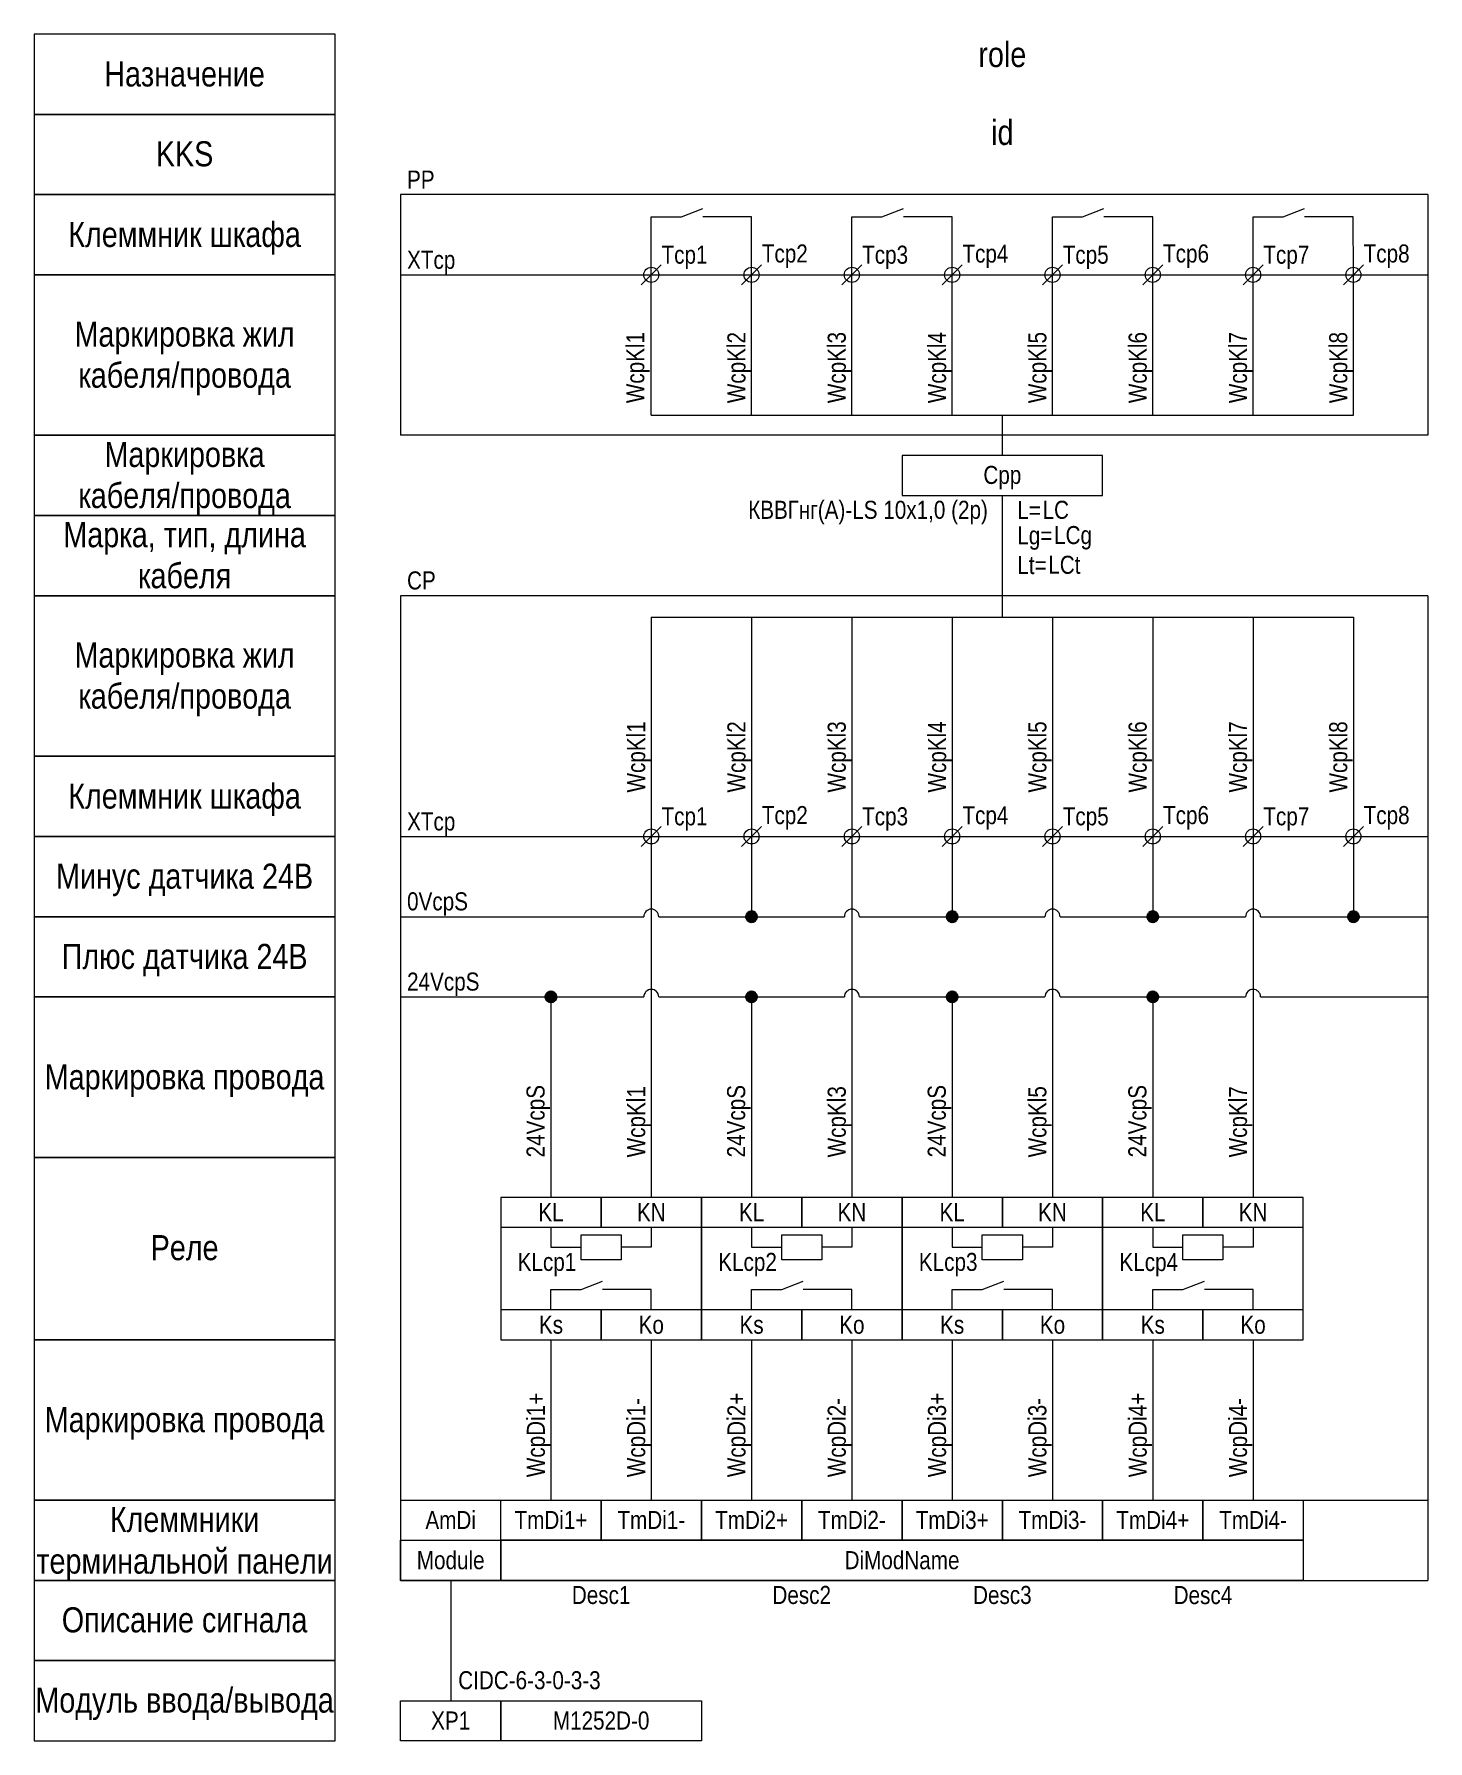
# Model space of a CAD drawing. Header units: millimetres. Extents: x 20 to 159, y -175 to -5.
import ezdxf

# ---------------------------------------------------------------- set-up
doc = ezdxf.new("R2010")
doc.units = ezdxf.units.MM
doc.header["$MEASUREMENT"] = 0
doc.linetypes.add('1_1', pattern=[2000, 1000, -1000])
doc.linetypes.add('4_2_1_2', pattern=[6702.777624, 3527.777672, -1763.888836, 0, -1411.111116])
for name, color, linetype in [('cp_names', 7, 'Continuous'), ('cp_params_di', 7, 'Continuous'), ('cp_static_di', 7, 'Continuous'), ('cp_static_do', 7, 'Continuous'), ('id_names', 7, 'Continuous'), ('id_params_di', 7, 'Continuous'), ('id_params_do', 7, 'Continuous'), ('id_static_di', 7, 'Continuous'), ('id_static_do', 7, 'Continuous')]:
    doc.layers.add(name, color=color, linetype=linetype)
doc.styles.add('СГЕНЕРИР_СТИЛЬ_1', font='ARIALN.TTF')

msp = doc.modelspace()

# ---------------------------------------------------------------- hatches: boundary and pattern name
at = {"layer": 'cp_static_di', "linetype": 'Continuous', "lineweight": 0, "true_color": 0x000000}
for points in [[(91.13, -93), (91.16, -93.15), (91.24, -93.28), (91.37, -93.37), (91.53, -93.4), (91.68, -93.37), (91.81, -93.28), (91.9, -93.15), (91.93, -93), (91.9, -92.85), (91.81, -92.72), (91.68, -92.63), (91.53, -92.6), (91.37, -92.63), (91.24, -92.72), (91.16, -92.85)], [(111.13, -93), (111.16, -93.15), (111.24, -93.28), (111.37, -93.37), (111.53, -93.4), (111.68, -93.37), (111.81, -93.28), (111.9, -93.15), (111.93, -93), (111.9, -92.85), (111.81, -92.72), (111.68, -92.63), (111.53, -92.6), (111.37, -92.63), (111.24, -92.72), (111.16, -92.85)], [(131.13, -93), (131.16, -93.15), (131.24, -93.28), (131.37, -93.37), (131.53, -93.4), (131.68, -93.37), (131.81, -93.28), (131.9, -93.15), (131.93, -93), (131.9, -92.85), (131.81, -92.72), (131.68, -92.63), (131.53, -92.6), (131.37, -92.63), (131.24, -92.72), (131.16, -92.85)], [(151.13, -93), (151.16, -93.15), (151.24, -93.28), (151.37, -93.37), (151.53, -93.4), (151.68, -93.37), (151.81, -93.28), (151.9, -93.15), (151.93, -93), (151.9, -92.85), (151.81, -92.72), (151.68, -92.63), (151.53, -92.6), (151.37, -92.63), (151.24, -92.72), (151.16, -92.85)], [(71.13, -101), (71.16, -101.15), (71.24, -101.28), (71.37, -101.37), (71.53, -101.4), (71.68, -101.37), (71.81, -101.28), (71.9, -101.15), (71.93, -101), (71.9, -100.85), (71.81, -100.72), (71.68, -100.63), (71.53, -100.6), (71.37, -100.63), (71.24, -100.72), (71.16, -100.85)], [(91.13, -101), (91.16, -101.15), (91.24, -101.28), (91.37, -101.37), (91.53, -101.4), (91.68, -101.37), (91.81, -101.28), (91.9, -101.15), (91.93, -101), (91.9, -100.85), (91.81, -100.72), (91.68, -100.63), (91.53, -100.6), (91.37, -100.63), (91.24, -100.72), (91.16, -100.85)], [(111.13, -101), (111.16, -101.15), (111.24, -101.28), (111.37, -101.37), (111.53, -101.4), (111.68, -101.37), (111.81, -101.28), (111.9, -101.15), (111.93, -101), (111.9, -100.85), (111.81, -100.72), (111.68, -100.63), (111.53, -100.6), (111.37, -100.63), (111.24, -100.72), (111.16, -100.85)], [(131.13, -101), (131.16, -101.15), (131.24, -101.28), (131.37, -101.37), (131.53, -101.4), (131.68, -101.37), (131.81, -101.28), (131.9, -101.15), (131.93, -101), (131.9, -100.85), (131.81, -100.72), (131.68, -100.63), (131.53, -100.6), (131.37, -100.63), (131.24, -100.72), (131.16, -100.85)]]:
    msp.add_hatch(color=18, dxfattribs=at).paths.add_polyline_path(points)

# ---------------------------------------------------------------- linework, layer by layer
at = {"layer": 'cp_names', "color": 7, "linetype": 'Continuous', "lineweight": 15, "ltscale": 100}
for points in [[(20, -77), (50, -77), (50, -61), (20, -61)], [(20, -85), (50, -85), (50, -77), (20, -77)], [(20, -93), (50, -93), (50, -85), (20, -85)], [(20, -101), (50, -101), (50, -93), (20, -93)], [(20, -117), (50, -117), (50, -101), (20, -101)], [(20, -135.18), (50, -135.18), (50, -117), (20, -117)], [(20, -151.18), (50, -151.18), (50, -135.18), (20, -135.18)], [(20, -159.18), (50, -159.18), (50, -151.18), (20, -151.18)], [(20, -167.18), (50, -167.18), (50, -159.18), (20, -159.18)], [(20, -175.18), (50, -175.18), (50, -167.18), (20, -167.18)]]:
    msp.add_lwpolyline(points, close=True, dxfattribs=at)
at = {"layer": 'cp_static_di', "color": 7, "linetype": 'Continuous', "lineweight": 15, "ltscale": 100}
for p, q in [((80.53, -30), (82.53, -28)), ((90.53, -30), (92.53, -28)), ((100.53, -30), (102.53, -28)), ((110.53, -30), (112.53, -28)), ((120.53, -30), (122.53, -28)), ((130.53, -30), (132.53, -28)), ((140.53, -30), (142.53, -28)), ((150.53, -30), (152.53, -28)), ((81.53, -63.14), (151.53, -63.14)), ((81.53, -63.14), (81.53, -85)), ((91.53, -63.14), (91.53, -85)), ((101.53, -63.14), (101.53, -85)), ((111.53, -63.14), (111.53, -85)), ((121.53, -63.14), (121.53, -85)), ((131.53, -63.14), (131.53, -85)), ((141.53, -63.14), (141.53, -85)), ((151.53, -63.14), (151.53, -85)), ((80.53, -86), (82.53, -84)), ((81.53, -85), (81.53, -121)), ((90.53, -86), (92.53, -84)), ((91.53, -85), (91.53, -92.6)), ((100.53, -86), (102.53, -84)), ((101.53, -85), (101.53, -121)), ((110.53, -86), (112.53, -84)), ((111.53, -85), (111.53, -92.6)), ((120.53, -86), (122.53, -84)), ((121.53, -85), (121.53, -121)), ((130.53, -86), (132.53, -84)), ((131.53, -85), (131.53, -92.6)), ((140.53, -86), (142.53, -84)), ((141.53, -85), (141.53, -121)), ((150.53, -86), (152.53, -84)), ((151.53, -85), (151.53, -92.6)), ((56.53, -93), (80.78, -93)), ((82.28, -93), (100.78, -93)), ((102.28, -93), (120.78, -93)), ((122.28, -93), (140.78, -93)), ((142.28, -93), (158.96, -93)), ((56.53, -101), (80.78, -101)), ((71.53, -101.4), (71.53, -121)), ((82.28, -101), (100.78, -101)), ((91.53, -101.4), (91.53, -121)), ((102.28, -101), (120.78, -101)), ((111.53, -101.4), (111.53, -121)), ((122.28, -101), (140.78, -101)), ((131.53, -101.4), (131.53, -121)), ((142.28, -101), (158.96, -101)), ((71.53, -135.18), (71.53, -151.18)), ((81.53, -135.18), (81.53, -151.18)), ((91.53, -135.18), (91.53, -151.18)), ((101.53, -135.18), (101.53, -151.18)), ((111.53, -135.18), (111.53, -151.18)), ((121.53, -135.18), (121.53, -151.18)), ((131.53, -135.18), (131.53, -151.18)), ((141.53, -135.18), (141.53, -151.18)), ((56.53, -151.18), (158.96, -151.18)), ((56.53, -159.18), (158.96, -159.18))]:
    msp.add_line(p, q, dxfattribs=at)
at = {"layer": 'cp_static_di', "color": 7, "linetype": '4_2_1_2', "lineweight": 15, "ltscale": 100}
for p, q in [((56.53, -29), (158.96, -29)), ((56.53, -85), (158.96, -85))]:
    msp.add_line(p, q, dxfattribs=at)
at = {"layer": 'cp_static_di', "color": 7, "linetype": '1_1', "lineweight": 15, "ltscale": 100}
for p, q in [((158.96, -61), (56.53, -61)), ((56.53, -61), (56.53, -159.18)), ((158.96, -61), (158.96, -159.18))]:
    msp.add_line(p, q, dxfattribs=at)
at = {"layer": 'cp_static_di', "color": 7, "linetype": 'Continuous', "lineweight": 15, "ltscale": 100}
for points in [[(66.53, -135.18), (86.53, -135.18), (86.53, -121), (66.53, -121)], [(66.53, -123.96), (76.53, -123.96), (76.53, -121), (66.53, -121)], [(76.53, -123.96), (86.53, -123.96), (86.53, -121), (76.53, -121)], [(86.53, -135.18), (106.53, -135.18), (106.53, -121), (86.53, -121)], [(86.53, -123.96), (96.53, -123.96), (96.53, -121), (86.53, -121)], [(96.53, -123.96), (106.53, -123.96), (106.53, -121), (96.53, -121)], [(106.53, -135.18), (126.53, -135.18), (126.53, -121), (106.53, -121)], [(106.53, -123.96), (116.53, -123.96), (116.53, -121), (106.53, -121)], [(116.53, -123.96), (126.53, -123.96), (126.53, -121), (116.53, -121)], [(126.53, -135.18), (146.53, -135.18), (146.53, -121), (126.53, -121)], [(126.53, -123.96), (136.53, -123.96), (136.53, -121), (126.53, -121)], [(136.53, -123.96), (146.53, -123.96), (146.53, -121), (136.53, -121)], [(78.53, -124.72), (78.53, -127.21), (74.53, -127.21), (74.53, -124.72)], [(98.53, -124.72), (98.53, -127.21), (94.53, -127.21), (94.53, -124.72)], [(118.53, -124.72), (118.53, -127.21), (114.53, -127.21), (114.53, -124.72)], [(138.53, -124.72), (138.53, -127.21), (134.53, -127.21), (134.53, -124.72)], [(66.53, -135.18), (76.53, -135.18), (76.53, -132.21), (66.53, -132.21)], [(76.53, -135.18), (86.53, -135.18), (86.53, -132.21), (76.53, -132.21)], [(86.53, -135.18), (96.53, -135.18), (96.53, -132.21), (86.53, -132.21)], [(96.53, -135.18), (106.53, -135.18), (106.53, -132.21), (96.53, -132.21)], [(106.53, -135.18), (116.53, -135.18), (116.53, -132.21), (106.53, -132.21)], [(116.53, -135.18), (126.53, -135.18), (126.53, -132.21), (116.53, -132.21)], [(126.53, -135.18), (136.53, -135.18), (136.53, -132.21), (126.53, -132.21)], [(136.53, -135.18), (146.53, -135.18), (146.53, -132.21), (136.53, -132.21)], [(66.53, -151.18), (76.53, -151.18), (76.53, -155.18), (66.53, -155.18)], [(76.53, -151.18), (86.53, -151.18), (86.53, -155.18), (76.53, -155.18)], [(86.53, -151.18), (96.53, -151.18), (96.53, -155.18), (86.53, -155.18)], [(96.53, -151.18), (106.53, -151.18), (106.53, -155.18), (96.53, -155.18)], [(106.53, -151.18), (116.53, -151.18), (116.53, -155.18), (106.53, -155.18)], [(116.53, -151.18), (126.53, -151.18), (126.53, -155.18), (116.53, -155.18)], [(126.53, -151.18), (136.53, -151.18), (136.53, -155.18), (126.53, -155.18)], [(136.53, -151.18), (146.53, -151.18), (146.53, -155.18), (136.53, -155.18)], [(66.53, -155.18), (146.53, -155.18), (146.53, -159.18), (66.53, -159.18)]]:
    msp.add_lwpolyline(points, close=True, dxfattribs=at)
for points in [[(71.53, -123.96), (71.53, -125.96), (74.53, -125.96)], [(81.53, -123.96), (81.53, -125.96), (78.53, -125.96)], [(91.53, -123.96), (91.53, -125.96), (94.53, -125.96)], [(101.53, -123.96), (101.53, -125.96), (98.53, -125.96)], [(111.53, -123.96), (111.53, -125.96), (114.53, -125.96)], [(121.53, -123.96), (121.53, -125.96), (118.53, -125.96)], [(131.53, -123.96), (131.53, -125.96), (134.53, -125.96)], [(141.53, -123.96), (141.53, -125.96), (138.53, -125.96)], [(71.53, -132.21), (71.53, -130.18), (74.53, -130.18)], [(74.53, -130.18), (76.67, -129.35)], [(78.53, -130.18), (76.67, -130.18)], [(81.53, -132.21), (81.53, -130.18), (78.53, -130.18)], [(91.53, -132.21), (91.53, -130.18), (94.53, -130.18)], [(94.53, -130.18), (96.67, -129.35)], [(98.53, -130.18), (96.67, -130.18)], [(101.53, -132.21), (101.53, -130.18), (98.53, -130.18)], [(111.53, -132.21), (111.53, -130.18), (114.53, -130.18)], [(114.53, -130.18), (116.67, -129.35)], [(118.53, -130.18), (116.67, -130.18)], [(121.53, -132.21), (121.53, -130.18), (118.53, -130.18)], [(131.53, -132.21), (131.53, -130.18), (134.53, -130.18)], [(134.53, -130.18), (136.67, -129.35)], [(138.53, -130.18), (136.67, -130.18)], [(141.53, -132.21), (141.53, -130.18), (138.53, -130.18)]]:
    msp.add_lwpolyline(points, dxfattribs=at)
for centre in [(81.53, -29), (91.53, -29), (101.53, -29), (111.53, -29), (121.53, -29), (131.53, -29), (141.53, -29), (151.53, -29), (81.53, -85), (91.53, -85), (101.53, -85), (111.53, -85), (121.53, -85), (131.53, -85), (141.53, -85), (151.53, -85)]:
    msp.add_circle(centre, 0.75, dxfattribs=at)
at = {"layer": 'cp_static_di', "color": 7, "linetype": 'Continuous', "lineweight": 70, "ltscale": 100}
for centre in [(91.53, -93), (111.53, -93), (131.53, -93), (151.53, -93), (71.53, -101), (91.53, -101), (111.53, -101), (131.53, -101)]:
    msp.add_circle(centre, 0.4, dxfattribs=at)
at = {"layer": 'cp_static_di', "color": 7, "linetype": 'Continuous', "lineweight": 15, "ltscale": 100}
for centre in [(81.53, -93), (101.53, -93), (121.53, -93), (141.53, -93), (81.53, -101), (101.53, -101), (121.53, -101), (141.53, -101)]:
    msp.add_arc(centre, 0.75, 0, 180, dxfattribs=at)
at = {"layer": 'cp_static_do', "color": 7, "linetype": 'Continuous', "lineweight": 15, "ltscale": 100}
msp.add_line((61.53, -159.18), (61.53, -171.18), dxfattribs=at)
for points in [[(66.53, -159.18), (56.53, -159.18), (56.53, -155.18), (66.53, -155.18)], [(66.53, -175.18), (56.53, -175.18), (56.53, -171.18), (66.53, -171.18)], [(66.53, -171.18), (86.53, -171.18), (86.53, -175.18), (66.53, -175.18)]]:
    msp.add_lwpolyline(points, close=True, dxfattribs=at)
at = {"layer": 'id_names', "color": 7, "linetype": 'Continuous', "lineweight": 15, "ltscale": 100}
for points in [[(20, -13), (50, -13), (50, -5), (20, -5)], [(20, -21), (50, -21), (50, -13), (20, -13)], [(20, -29), (50, -29), (50, -21), (20, -21)], [(20, -45), (50, -45), (50, -29), (20, -29)], [(20, -53), (50, -53), (50, -45), (20, -45)], [(20, -61), (50, -61), (50, -53), (20, -53)]]:
    msp.add_lwpolyline(points, close=True, dxfattribs=at)
at = {"layer": 'id_static_di', "color": 7, "linetype": '1_1', "lineweight": 15, "ltscale": 100}
for p, q in [((56.53, -21), (56.53, -45)), ((158.96, -21), (56.53, -21)), ((158.96, -21), (158.96, -45)), ((158.96, -45), (56.53, -45))]:
    msp.add_line(p, q, dxfattribs=at)
at = {"layer": 'id_static_di', "color": 7, "linetype": 'Continuous', "lineweight": 15, "ltscale": 100}
for p, q in [((81.53, -43), (81.53, -29)), ((91.53, -43), (91.53, -29)), ((101.53, -43), (101.53, -29)), ((111.53, -43), (111.53, -29)), ((121.53, -43), (121.53, -29)), ((131.53, -43), (131.53, -29)), ((141.53, -43), (141.53, -29)), ((151.53, -43), (151.53, -29)), ((81.53, -43), (151.53, -43)), ((116.53, -47), (116.53, -43)), ((116.53, -63.14), (116.53, -51))]:
    msp.add_line(p, q, dxfattribs=at)
for points in [[(81.53, -29), (81.53, -23.23), (84.53, -23.23)], [(84.53, -23.23), (86.66, -22.4)], [(88.53, -23.23), (86.66, -23.23)], [(91.53, -29), (91.52, -23.23), (88.53, -23.23)], [(101.53, -29), (101.53, -23.23), (104.53, -23.23)], [(104.53, -23.23), (106.66, -22.4)], [(108.53, -23.23), (106.66, -23.23)], [(111.53, -29), (111.52, -23.23), (108.53, -23.23)], [(121.53, -29), (121.53, -23.23), (124.53, -23.23)], [(124.53, -23.23), (126.66, -22.4)], [(128.53, -23.23), (126.66, -23.23)], [(131.53, -29), (131.52, -23.23), (128.53, -23.23)], [(141.53, -29), (141.53, -23.23), (144.53, -23.23)], [(144.53, -23.23), (146.66, -22.4)], [(148.53, -23.23), (146.66, -23.23)], [(151.53, -29), (151.52, -23.23), (148.53, -23.23)]]:
    msp.add_lwpolyline(points, dxfattribs=at)
at = {"layer": 'id_static_do', "color": 7, "linetype": 'Continuous', "lineweight": 15, "ltscale": 100}
msp.add_lwpolyline([(106.53, -51), (126.53, -51), (126.53, -47), (106.53, -47)], close=True, dxfattribs=at)

# ---------------------------------------------------------------- texts
at = {"layer": 'cp_names', "color": 7, "linetype": 'Continuous', "lineweight": 15, "insert": (35, -65.66), "char_height": 2.5, "attachment_point": 2, "line_spacing_factor": 0.982786, "style": 'СГЕНЕРИР_СТИЛЬ_1'}
msp.add_mtext('\\A1;{\\pqc;\\fArial Narrow|b0|i0|c204|p34;Маркировка жил\\P\\pqc;\\fArial Narrow|b0|i0|c204|p34;кабеля/провода}', dxfattribs=at)
at = {"layer": 'cp_names', "color": 7, "linetype": 'Continuous', "lineweight": 15, "char_height": 2.5, "attachment_point": 2, "style": 'СГЕНЕРИР_СТИЛЬ_1'}
for s, insert in [('\\A1;{\\pqc;\\fArial Narrow|b0|i0|c204|p34;Клеммник\\fArial Narrow|b0|i0|c204|p34; шкафа}', (35, -79.72)), ('\\A1;{\\pqc;\\fArial Narrow|b0|i0|c204|p34;Минус \\fArial Narrow|b0|i0|c204|p34;датчика 24В}', (35, -87.71)), ('\\A1;{\\pqc;\\fArial Narrow|b0|i0|c204|p34;Плюс \\fArial Narrow|b0|i0|c204|p34;датчика 24В}', (35, -95.71)), ('\\A1;{\\pqc;\\fArial Narrow|b0|i0|c204|p34;Маркировка \\fArial Narrow|b0|i0|c204|p34;провода}', (35, -107.72)), ('\\A1;{\\pqc;\\fArial Narrow|b0|i0|c204|p34;Реле}', (35, -124.75)), ('\\A1;{\\pqc;\\fArial Narrow|b0|i0|c204|p34;Маркировка \\fArial Narrow|b0|i0|c204|p34;провода}', (35, -141.9)), ('\\A1;{\\pqc;\\fArial Narrow|b0|i0|c204|p34;Описание сигнала}', (35, -161.86)), ('\\A1;{\\pqc;\\fArial Narrow|b0|i0|c204|p34;Модуль ввода/вывода}', (35, -169.86))]:
    msp.add_mtext(s, dxfattribs=dict(at, insert=insert))
at = {"layer": 'cp_names', "color": 7, "linetype": 'Continuous', "lineweight": 15, "insert": (35, -151.85), "char_height": 2.5, "width": 30, "attachment_point": 2, "line_spacing_factor": 0.996518, "style": 'СГЕНЕРИР_СТИЛЬ_1'}
msp.add_mtext('\\A1;{\\pqc;\\fArial Narrow|b0|i0|c204|p34;Клеммник\\fArial Narrow|b0|i0|c204|p34;и терминальной панели}', dxfattribs=at)
at = {"layer": 'cp_params_di', "color": 7, "linetype": 'Continuous', "lineweight": 15, "char_height": 1.8, "style": 'СГЕНЕРИР_СТИЛЬ_1'}
for s, insert, attachment_point in [('\\A1;{\\pql;\\fArial Narrow|b0|i0|c204|p34;XTcp}', (57.18, -26.6), 1), ('\\A1;{\\pql;\\fArial Narrow|b0|i0|c204|p34;Tcp1}', (82.55, -26.09), 1), ('\\A1;{\\pql;\\fArial Narrow|b0|i0|c204|p34;Tcp2}', (92.55, -25.97), 1), ('\\A1;{\\pql;\\fArial Narrow|b0|i0|c204|p34;Tcp\\fArial Narrow|b0|i0|c204|p34;3}', (102.55, -26.09), 1), ('\\A1;{\\pql;\\fArial Narrow|b0|i0|c204|p34;Tcp\\fArial Narrow|b0|i0|c204|p34;4}', (112.55, -25.98), 1), ('\\A1;{\\pql;\\fArial Narrow|b0|i0|c204|p34;Tcp\\fArial Narrow|b0|i0|c204|p34;5}', (122.55, -26.09), 1), ('\\A1;{\\pql;\\fArial Narrow|b0|i0|c204|p34;Tcp\\fArial Narrow|b0|i0|c204|p34;6}', (132.55, -25.97), 1), ('\\A1;{\\pql;\\fArial Narrow|b0|i0|c204|p34;Tcp\\fArial Narrow|b0|i0|c204|p34;7}', (142.55, -26.09), 1), ('\\A1;{\\pql;\\fArial Narrow|b0|i0|c204|p34;Tcp\\fArial Narrow|b0|i0|c204|p34;8}', (152.55, -25.97), 1), ('\\A1;{\\pql;\\fArial Narrow|b0|i0|c204|p34;CP}', (57.18, -58.57), 1), ('\\A1;{\\pql;\\fArial Narrow|b0|i0|c204|p34;XTcp}', (57.18, -82.6), 1), ('\\A1;{\\pql;\\fArial Narrow|b0|i0|c204|p34;Tcp1}', (82.55, -82.09), 1), ('\\A1;{\\pql;\\fArial Narrow|b0|i0|c204|p34;Tcp2}', (92.55, -81.97), 1), ('\\A1;{\\pql;\\fArial Narrow|b0|i0|c204|p34;Tcp\\fArial Narrow|b0|i0|c204|p34;3}', (102.55, -82.09), 1), ('\\A1;{\\pql;\\fArial Narrow|b0|i0|c204|p34;Tcp\\fArial Narrow|b0|i0|c204|p34;4}', (112.55, -81.98), 1), ('\\A1;{\\pql;\\fArial Narrow|b0|i0|c204|p34;Tcp\\fArial Narrow|b0|i0|c204|p34;5}', (122.55, -82.09), 1), ('\\A1;{\\pql;\\fArial Narrow|b0|i0|c204|p34;Tcp\\fArial Narrow|b0|i0|c204|p34;6}', (132.55, -81.97), 1), ('\\A1;{\\pql;\\fArial Narrow|b0|i0|c204|p34;Tcp\\fArial Narrow|b0|i0|c204|p34;7}', (142.55, -82.09), 1), ('\\A1;{\\pql;\\fArial Narrow|b0|i0|c204|p34;Tcp\\fArial Narrow|b0|i0|c204|p34;8}', (152.55, -81.97), 1), ('\\A1;{\\pql;\\fArial Narrow|b0|i0|c204|p34;0\\fArial Narrow|b0|i0|c204|p34;VcpS}', (57.18, -90.57), 1), ('\\A1;{\\pql;\\fArial Narrow|b0|i0|c204|p34;24\\fArial Narrow|b0|i0|c204|p34;VcpS}', (57.18, -98.57), 1), ('\\A1;{\\pqc;\\fArial Narrow|b0|i0|c204|p34;K\\fArial Narrow|b0|i0|c204|p34;L}', (71.53, -121.56), 2), ('\\A1;{\\pqc;\\fArial Narrow|b0|i0|c204|p34;K\\fArial Narrow|b0|i0|c204|p34;N}', (81.53, -121.56), 2), ('\\A1;{\\pqc;\\fArial Narrow|b0|i0|c204|p34;K\\fArial Narrow|b0|i0|c204|p34;L}', (91.53, -121.56), 2), ('\\A1;{\\pqc;\\fArial Narrow|b0|i0|c204|p34;K\\fArial Narrow|b0|i0|c204|p34;N}', (101.53, -121.56), 2), ('\\A1;{\\pqc;\\fArial Narrow|b0|i0|c204|p34;K\\fArial Narrow|b0|i0|c204|p34;L}', (111.53, -121.56), 2), ('\\A1;{\\pqc;\\fArial Narrow|b0|i0|c204|p34;K\\fArial Narrow|b0|i0|c204|p34;N}', (121.53, -121.56), 2), ('\\A1;{\\pqc;\\fArial Narrow|b0|i0|c204|p34;K\\fArial Narrow|b0|i0|c204|p34;L}', (131.53, -121.56), 2), ('\\A1;{\\pqc;\\fArial Narrow|b0|i0|c204|p34;K\\fArial Narrow|b0|i0|c204|p34;N}', (141.53, -121.56), 2), ('\\A1;{\\pqc;\\fArial Narrow|b0|i0|c204|p34;KLcp\\fArial Narrow|b0|i0|c204|p34;1}', (71.13, -126.52), 2), ('\\A1;{\\pqc;\\fArial Narrow|b0|i0|c204|p34;KLcp\\fArial Narrow|b0|i0|c204|p34;2}', (91.13, -126.52), 2), ('\\A1;{\\pqc;\\fArial Narrow|b0|i0|c204|p34;KLcp\\fArial Narrow|b0|i0|c204|p34;3}', (111.13, -126.52), 2), ('\\A1;{\\pqc;\\fArial Narrow|b0|i0|c204|p34;KLcp\\fArial Narrow|b0|i0|c204|p34;4}', (131.13, -126.53), 2), ('\\A1;{\\pqc;\\fArial Narrow|b0|i0|c204|p34;Ks}', (71.53, -132.78), 2), ('\\A1;{\\pqc;\\fArial Narrow|b0|i0|c204|p34;Ko}', (81.53, -132.78), 2), ('\\A1;{\\pqc;\\fArial Narrow|b0|i0|c204|p34;Ks}', (91.53, -132.78), 2), ('\\A1;{\\pqc;\\fArial Narrow|b0|i0|c204|p34;Ko}', (101.53, -132.78), 2), ('\\A1;{\\pqc;\\fArial Narrow|b0|i0|c204|p34;Ks}', (111.53, -132.78), 2), ('\\A1;{\\pqc;\\fArial Narrow|b0|i0|c204|p34;Ko}', (121.53, -132.78), 2), ('\\A1;{\\pqc;\\fArial Narrow|b0|i0|c204|p34;Ks}', (131.53, -132.78), 2), ('\\A1;{\\pqc;\\fArial Narrow|b0|i0|c204|p34;Ko}', (141.53, -132.78), 2), ('\\A1;{\\pqc;\\fArial Narrow|b0|i0|c204|p34;Am\\fArial Narrow|b0|i0|c204|p34;Di}', (61.53, -152.26), 2), ('\\A1;{\\pqc;\\fArial Narrow|b0|i0|c204|p34;TmDi1\\fArial Narrow|b0|i0|c204|p34;+}', (71.53, -152.25), 2), ('\\A1;{\\pqc;\\fArial Narrow|b0|i0|c204|p34;TmDi1\\fArial Narrow|b0|i0|c204|p34;-}', (81.53, -152.25), 2), ('\\A1;{\\pqc;\\fArial Narrow|b0|i0|c204|p34;TmDi\\fArial Narrow|b0|i0|c204|p34;2\\fArial Narrow|b0|i0|c204|p34;+}', (91.53, -152.25), 2), ('\\A1;{\\pqc;\\fArial Narrow|b0|i0|c204|p34;TmDi\\fArial Narrow|b0|i0|c204|p34;2\\fArial Narrow|b0|i0|c204|p34;-}', (101.53, -152.25), 2), ('\\A1;{\\pqc;\\fArial Narrow|b0|i0|c204|p34;TmDi\\fArial Narrow|b0|i0|c204|p34;3\\fArial Narrow|b0|i0|c204|p34;+}', (111.53, -152.25), 2), ('\\A1;{\\pqc;\\fArial Narrow|b0|i0|c204|p34;TmDi\\fArial Narrow|b0|i0|c204|p34;3\\fArial Narrow|b0|i0|c204|p34;-}', (121.53, -152.25), 2), ('\\A1;{\\pqc;\\fArial Narrow|b0|i0|c204|p34;TmDi\\fArial Narrow|b0|i0|c204|p34;4\\fArial Narrow|b0|i0|c204|p34;+}', (131.53, -152.26), 2), ('\\A1;{\\pqc;\\fArial Narrow|b0|i0|c204|p34;TmDi\\fArial Narrow|b0|i0|c204|p34;4\\fArial Narrow|b0|i0|c204|p34;-}', (141.53, -152.26), 2), ('\\A1;{\\pqc;\\fArial Narrow|b0|i0|c204|p34;DiModName}', (106.53, -156.26), 2)]:
    msp.add_mtext(s, dxfattribs=dict(at, insert=insert, attachment_point=attachment_point))
at = {"layer": 'cp_params_di', "color": 7, "linetype": 'Continuous', "lineweight": 15, "char_height": 1.8, "attachment_point": 1, "rotation": 90, "style": 'СГЕНЕРИР_СТИЛЬ_1'}
for s, insert in [('\\A1;{\\pql;\\fArial Narrow|b0|i0|c204|p34;WcpKl\\fArial Narrow|b0|i0|c204|p34;2}', (89.12, -41.8)), ('\\A1;{\\pql;\\fArial Narrow|b0|i0|c204|p34;WcpKl\\fArial Narrow|b0|i0|c204|p34;3}', (99.12, -41.8)), ('\\A1;{\\pql;\\fArial Narrow|b0|i0|c204|p34;WcpKl\\fArial Narrow|b0|i0|c204|p34;4}', (109.12, -41.8)), ('\\A1;{\\pql;\\fArial Narrow|b0|i0|c204|p34;WcpKl\\fArial Narrow|b0|i0|c204|p34;5}', (119.12, -41.8)), ('\\A1;{\\pql;\\fArial Narrow|b0|i0|c204|p34;WcpKl\\fArial Narrow|b0|i0|c204|p34;6}', (129.12, -41.8)), ('\\A1;{\\pql;\\fArial Narrow|b0|i0|c204|p34;WcpKl\\fArial Narrow|b0|i0|c204|p34;7}', (139.12, -41.8)), ('\\A1;{\\pql;\\fArial Narrow|b0|i0|c204|p34;WcpKl\\fArial Narrow|b0|i0|c204|p34;8}', (149.12, -41.8)), ('\\A1;{\\pql;\\fArial Narrow|b0|i0|c204|p34;WcpKl1}', (79.12, -80.62)), ('\\A1;{\\pql;\\fArial Narrow|b0|i0|c204|p34;WcpKl\\fArial Narrow|b0|i0|c204|p34;2}', (89.12, -80.62)), ('\\A1;{\\pql;\\fArial Narrow|b0|i0|c204|p34;WcpKl\\fArial Narrow|b0|i0|c204|p34;3}', (99.12, -80.62)), ('\\A1;{\\pql;\\fArial Narrow|b0|i0|c204|p34;WcpKl\\fArial Narrow|b0|i0|c204|p34;4}', (109.12, -80.62)), ('\\A1;{\\pql;\\fArial Narrow|b0|i0|c204|p34;WcpKl\\fArial Narrow|b0|i0|c204|p34;5}', (119.12, -80.62)), ('\\A1;{\\pql;\\fArial Narrow|b0|i0|c204|p34;WcpKl\\fArial Narrow|b0|i0|c204|p34;6}', (129.12, -80.62)), ('\\A1;{\\pql;\\fArial Narrow|b0|i0|c204|p34;WcpKl\\fArial Narrow|b0|i0|c204|p34;7}', (139.12, -80.62)), ('\\A1;{\\pql;\\fArial Narrow|b0|i0|c204|p34;WcpKl\\fArial Narrow|b0|i0|c204|p34;8}', (149.12, -80.62)), ('\\A1;{\\pql;\\fArial Narrow|b0|i0|c204|p34;24VcpS}', (69.09, -117)), ('\\A1;{\\pql;\\fArial Narrow|b0|i0|c204|p34;WcpKl\\fArial Narrow|b0|i0|c204|p34;1}', (79.12, -117)), ('\\A1;{\\pql;\\fArial Narrow|b0|i0|c204|p34;24VcpS}', (89.09, -117)), ('\\A1;{\\pql;\\fArial Narrow|b0|i0|c204|p34;WcpKl\\fArial Narrow|b0|i0|c204|p34;3}', (99.12, -117)), ('\\A1;{\\pql;\\fArial Narrow|b0|i0|c204|p34;24VcpS}', (109.09, -117)), ('\\A1;{\\pql;\\fArial Narrow|b0|i0|c204|p34;WcpKl\\fArial Narrow|b0|i0|c204|p34;5}', (119.12, -117)), ('\\A1;{\\pql;\\fArial Narrow|b0|i0|c204|p34;24VcpS}', (129.09, -117)), ('\\A1;{\\pql;\\fArial Narrow|b0|i0|c204|p34;WcpKl\\fArial Narrow|b0|i0|c204|p34;7}', (139.12, -117)), ('\\A1;{\\pql;\\fArial Narrow|b0|i0|c204|p34;WcpDi1\\fArial Narrow|b0|i0|c204|p34;+}', (69.12, -148.89)), ('\\A1;{\\pql;\\fArial Narrow|b0|i0|c204|p34;WcpDi1\\fArial Narrow|b0|i0|c204|p34;-}', (79.12, -148.89)), ('\\A1;{\\pql;\\fArial Narrow|b0|i0|c204|p34;WcpDi\\fArial Narrow|b0|i0|c204|p34;2\\fArial Narrow|b0|i0|c204|p34;+}', (89.12, -148.89)), ('\\A1;{\\pql;\\fArial Narrow|b0|i0|c204|p34;WcpDi\\fArial Narrow|b0|i0|c204|p34;2\\fArial Narrow|b0|i0|c204|p34;-}', (99.12, -148.89)), ('\\A1;{\\pql;\\fArial Narrow|b0|i0|c204|p34;WcpDi\\fArial Narrow|b0|i0|c204|p34;3\\fArial Narrow|b0|i0|c204|p34;+}', (109.12, -148.89)), ('\\A1;{\\pql;\\fArial Narrow|b0|i0|c204|p34;WcpDi\\fArial Narrow|b0|i0|c204|p34;3\\fArial Narrow|b0|i0|c204|p34;-}', (119.12, -148.89)), ('\\A1;{\\pql;\\fArial Narrow|b0|i0|c204|p34;WcpDi\\fArial Narrow|b0|i0|c204|p34;4\\fArial Narrow|b0|i0|c204|p34;+}', (129.12, -148.89)), ('\\A1;{\\pql;\\fArial Narrow|b0|i0|c204|p34;WcpDi\\fArial Narrow|b0|i0|c204|p34;4\\fArial Narrow|b0|i0|c204|p34;-}', (139.12, -148.89))]:
    msp.add_mtext(s, dxfattribs=dict(at, insert=insert))
at = {"layer": 'cp_params_di', "color": 7, "linetype": 'Continuous', "lineweight": 15, "char_height": 1.8, "width": 18, "attachment_point": 2, "style": 'СГЕНЕРИР_СТИЛЬ_1'}
for s, insert in [('\\A1;{\\pqc;\\fArial Narrow|b0|i0|c204|p34;Desc1}', (76.53, -159.73)), ('\\A1;{\\pqc;\\fArial Narrow|b0|i0|c204|p34;Desc\\fArial Narrow|b0|i0|c204|p34;2}', (96.53, -159.73)), ('\\A1;{\\pqc;\\fArial Narrow|b0|i0|c204|p34;Desc\\fArial Narrow|b0|i0|c204|p34;3}', (116.53, -159.73)), ('\\A1;{\\pqc;\\fArial Narrow|b0|i0|c204|p34;Desc\\fArial Narrow|b0|i0|c204|p34;4}', (136.53, -159.74))]:
    msp.add_mtext(s, dxfattribs=dict(at, insert=insert))
at = {"layer": 'cp_static_do', "color": 7, "linetype": 'Continuous', "lineweight": 15, "char_height": 1.8, "attachment_point": 2, "style": 'СГЕНЕРИР_СТИЛЬ_1'}
for s, insert in [('\\A1;{\\pqc;\\fArial Narrow|b0|i0|c204|p34;Module}', (61.53, -156.26)), ('\\A1;{\\pqc;\\fArial Narrow|b0|i0|c204|p34;XP1}', (61.53, -172.25)), ('\\A1;{\\pqc;\\fArial Narrow|b0|i0|c204|p34;M125\\fArial Narrow|b0|i0|c204|p34;2D\\fArial Narrow|b0|i0|c204|p34;-0}', (76.53, -172.25))]:
    msp.add_mtext(s, dxfattribs=dict(at, insert=insert))
at = {"layer": 'id_names', "color": 7, "linetype": 'Continuous', "lineweight": 15, "char_height": 2.5, "attachment_point": 2, "style": 'СГЕНЕРИР_СТИЛЬ_1'}
for s, insert in [('\\A1;{\\pqc;\\fArial Narrow|b0|i0|c204|p34;Назначение}', (35, -7.72)), ('\\A1;{\\pqc;\\fArial Narrow|b0|i0|c204|p34;KKS}', (35, -15.68)), ('\\A1;{\\pqc;\\fArial Narrow|b0|i0|c204|p34;Клеммник шкафа}', (35, -23.72))]:
    msp.add_mtext(s, dxfattribs=dict(at, insert=insert))
for s, insert, line_spacing_factor in [('\\A1;{\\pqc;\\fArial Narrow|b0|i0|c204|p34;Маркировка жил\\P\\pqc;\\fArial Narrow|b0|i0|c204|p34;кабеля/провода}', (35, -33.66), 0.982786), ('\\A1;{\\pqc;\\fArial Narrow|b0|i0|c204|p34;Маркировка\\P\\pqc;\\fArial Narrow|b0|i0|c204|p34;кабеля/провода}', (35, -45.66), 0.982786), ('\\A1;{\\pqc;\\fArial Narrow|b0|i0|c204|p34;Марка, тип\\fArial Narrow|b0|i0|c204|p34;, длина\\P\\pqc;\\fArial Narrow|b0|i0|c204|p34;кабеля}', (35, -53.66), 0.98101)]:
    msp.add_mtext(s, dxfattribs=dict(at, insert=insert, line_spacing_factor=line_spacing_factor))
at = {"layer": 'id_params_di', "color": 7, "linetype": 'Continuous', "lineweight": 15, "style": 'СГЕНЕРИР_СТИЛЬ_1'}
for s, insert, char_height, attachment_point in [('\\A1;{\\pqc;\\fArial Narrow|b0|i0|c204|p34;role}', (116.53, -5.78), 2.5, 2), ('\\A1;{\\pqc;\\fArial Narrow|b0|i0|c204|p34;id}', (116.53, -13.55), 2.5, 2), ('\\A1;{\\pql;\\fArial Narrow|b0|i0|c204|p34;PP}', (57.18, -18.6), 1.8, 1), ('\\A1;{\\pql;\\fArial Narrow|b0|i0|c204|p34;LC}', (120.54, -51.53), 1.8, 1), ('\\A1;{\\pql;\\fArial Narrow|b0|i0|c204|p34;LCg}', (121.69, -54.05), 1.8, 1), ('\\A1;{\\pql;\\fArial Narrow|b0|i0|c204|p34;LCt}', (121.11, -57.01), 1.8, 1)]:
    msp.add_mtext(s, dxfattribs=dict(at, insert=insert, char_height=char_height, attachment_point=attachment_point))
at = {"layer": 'id_params_di', "color": 7, "linetype": 'Continuous', "lineweight": 15, "insert": (79.03, -41.8), "char_height": 1.8, "attachment_point": 1, "rotation": 90, "style": 'СГЕНЕРИР_СТИЛЬ_1'}
msp.add_mtext('\\A1;{\\pql;\\fArial Narrow|b0|i0|c204|p34;WcpKl1}', dxfattribs=at)
at = {"layer": 'id_params_do', "color": 7, "linetype": 'Continuous', "lineweight": 15, "insert": (116.53, -48.05), "char_height": 1.8, "attachment_point": 2, "style": 'СГЕНЕРИР_СТИЛЬ_1'}
msp.add_mtext('\\A1;{\\pqc;\\fArial Narrow|b0|i0|c204|p34;C\\fArial Narrow|b0|i0|c204|p34;pp}', dxfattribs=at)
at = {"layer": 'id_static_di', "color": 7, "linetype": 'Continuous', "lineweight": 15, "char_height": 1.8, "attachment_point": 1, "style": 'СГЕНЕРИР_СТИЛЬ_1'}
for s, insert in [('\\A1;{\\pql;\\fArial Narrow|b0|i0|c204|p34;КВВГнг(А)-LS \\fArial Narrow|b0|i0|c204|p34;10\\fArial Narrow|b0|i0|c204|p34;х1,0\\fArial Narrow|b0|i0|c204|p34; (2р)}', (91.19, -51.53)), ('\\A1;{\\pql;\\fArial Narrow|b0|i0|c204|p34;L=}', (118.02, -51.56)), ('\\A1;{\\pql;\\fArial Narrow|b0|i0|c204|p34;Lg=}', (118.02, -54.08)), ('\\A1;{\\pql;\\fArial Narrow|b0|i0|c204|p34;Lt=}', (118.02, -57.04)), ('\\A1;{\\pql;\\fArial Narrow|b0|i0|c204|p34;CIDC-6-3-0-3-3}', (62.28, -168.23))]:
    msp.add_mtext(s, dxfattribs=dict(at, insert=insert))

doc.saveas('drawing.dxf')
